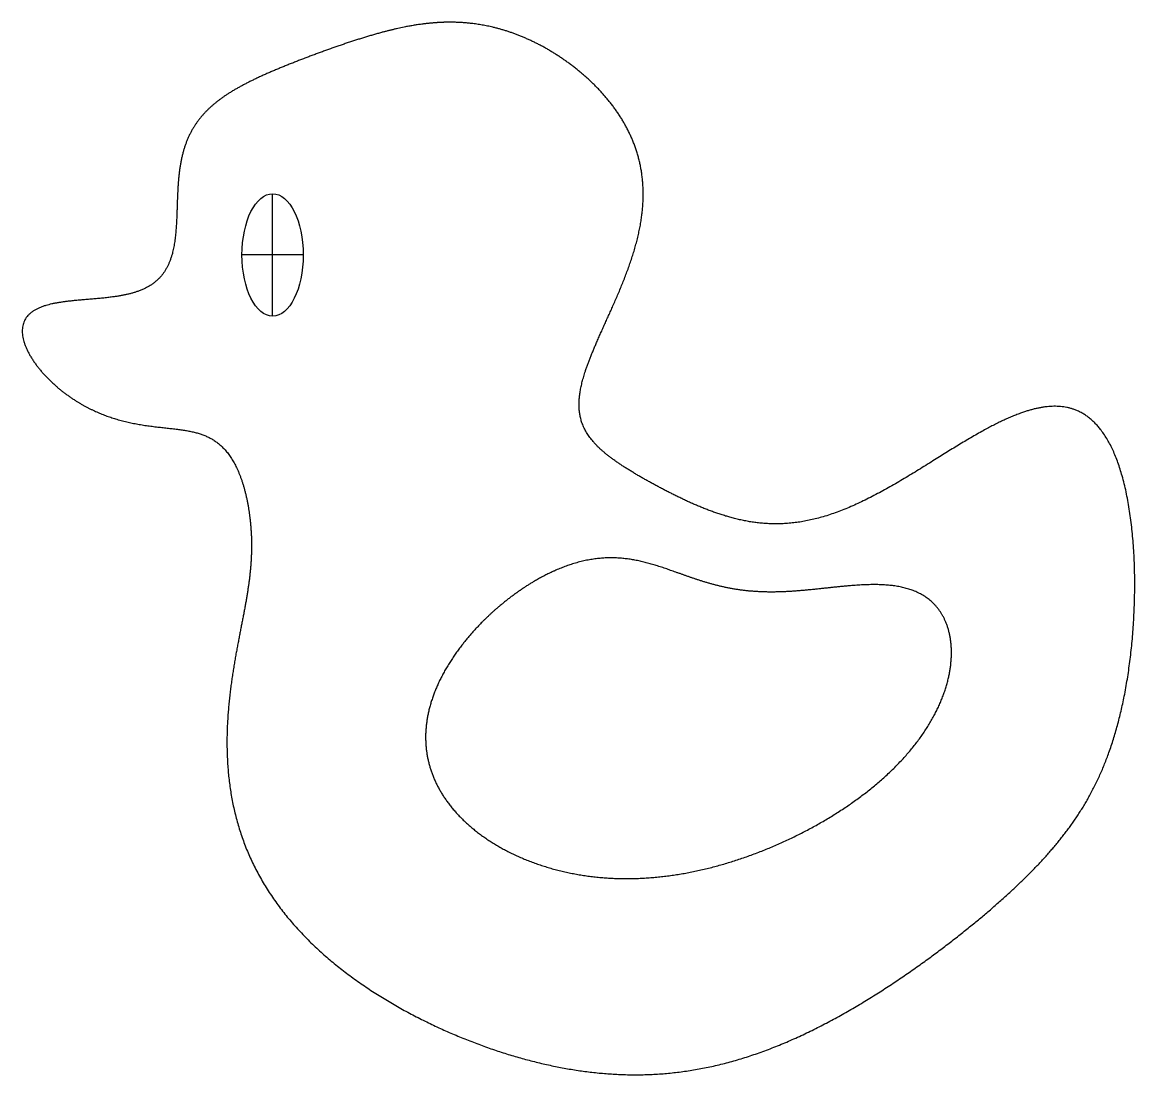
# Model space of a CAD drawing. Header units: millimetres. Extents: x -18.2 to 18.1, y -18.8 to 15.6.
import ezdxf

# ---------------------------------------------------------------- set-up
doc = ezdxf.new("R2010")
doc.units = ezdxf.units.MM
doc.layers.get('0').update_dxf_attribs({"linetype": 'CONTINUOUS'})

msp = doc.modelspace()

# ---------------------------------------------------------------- linework, layer by layer
for p, q in [((-10, 6), (-10, 10)), ((-9, 8), (-11, 8))]:
    msp.add_line(p, q)
msp.add_ellipse((-10, 8), major_axis=(0, 2), ratio=0.5)
for points in [[(-4.562, 15.588), (-4.352, 15.599), (-3.933, 15.605), (-3.31, 15.562), (-2.49, 15.395), (-1.485, 15.002), (-0.515, 14.438), (0.39, 13.719), (1.175, 12.858), (1.769, 11.865), (2.106, 10.753), (2.144, 9.541), (1.883, 8.26), (1.396, 6.958), (0.812, 5.696), (0.285, 4.536), (-0.04, 3.524), (-0.05, 2.682), (0.291, 1.994), (0.937, 1.403), (1.806, 0.851), (2.804, 0.3), (3.873, -0.224), (4.993, -0.639), (6.17, -0.847), (7.416, -0.76), (8.739, -0.336), (10.128, 0.385), (11.544, 1.275), (12.936, 2.161), (14.244, 2.853), (15.411, 3.177), (16.391, 3.007), (17.155, 2.301), (17.696, 1.117), (18.025, -0.431), (18.16, -2.19), (18.125, -4.001), (17.943, -5.726), (17.628, -7.279), (17.183, -8.638), (16.61, -9.822), (15.903, -10.875), (15.059, -11.855), (14.08, -12.811), (12.973, -13.769), (11.756, -14.728), (10.448, -15.664), (9.072, -16.544), (7.652, -17.325), (6.206, -17.967), (4.746, -18.438), (3.277, -18.721), (1.796, -18.81), (0.301, -18.711), (-1.211, -18.436), (-2.734, -17.999), (-4.253, -17.413), (-5.738, -16.687), (-7.143, -15.826), (-8.419, -14.834), (-9.514, -13.716), (-10.387, -12.485), (-11.012, -11.159), (-11.383, -9.771), (-11.526, -8.369), (-11.488, -7.008), (-11.332, -5.738), (-11.12, -4.594), (-10.914, -3.586), (-10.756, -2.686), (-10.673, -1.832), (-10.681, -0.968), (-10.791, -0.07), (-11.021, 0.809), (-11.394, 1.551), (-11.931, 2.052), (-12.644, 2.282), (-13.532, 2.355), (-14.57, 2.461), (-15.696, 2.778), (-16.8, 3.407), (-17.712, 4.277), (-18.239, 5.191), (-18.235, 5.936), (-17.655, 6.368), (-16.634, 6.521), (-15.434, 6.571), (-14.337, 6.732), (-13.572, 7.188), (-13.201, 7.992), (-13.113, 9.052), (-13.118, 10.213), (-13.008, 11.306), (-12.642, 12.221), (-11.995, 12.943), (-11.109, 13.511), (-10.066, 13.989), (-8.952, 14.43), (-7.823, 14.844), (-6.709, 15.209), (-5.838, 15.431), (-5.196, 15.537), (-4.773, 15.576), (-4.562, 15.588)], [(-2, -3), (-1.813, -2.868), (-1.435, -2.621), (-0.866, -2.306), (-0.119, -2.008), (0.776, -1.848), (1.63, -1.889), (2.456, -2.097), (3.282, -2.403), (4.144, -2.715), (5.072, -2.947), (6.085, -3.039), (7.175, -2.983), (8.3, -2.846), (9.398, -2.732), (10.396, -2.757), (11.222, -3.014), (11.819, -3.547), (12.151, -4.322), (12.202, -5.269), (11.972, -6.296), (11.48, -7.326), (10.754, -8.309), (9.835, -9.214), (8.764, -10.026), (7.584, -10.737), (6.332, -11.339), (5.036, -11.823), (3.712, -12.172), (2.376, -12.368), (1.041, -12.392), (-0.271, -12.231), (-1.53, -11.879), (-2.688, -11.339), (-3.682, -10.628), (-4.449, -9.77), (-4.93, -8.798), (-5.09, -7.751), (-4.925, -6.673), (-4.469, -5.609), (-3.782, -4.606), (-3.106, -3.888), (-2.56, -3.414), (-2.187, -3.132), (-2, -3)]]:
    msp.add_open_spline(points, degree=5)

doc.saveas('drawing.dxf')
